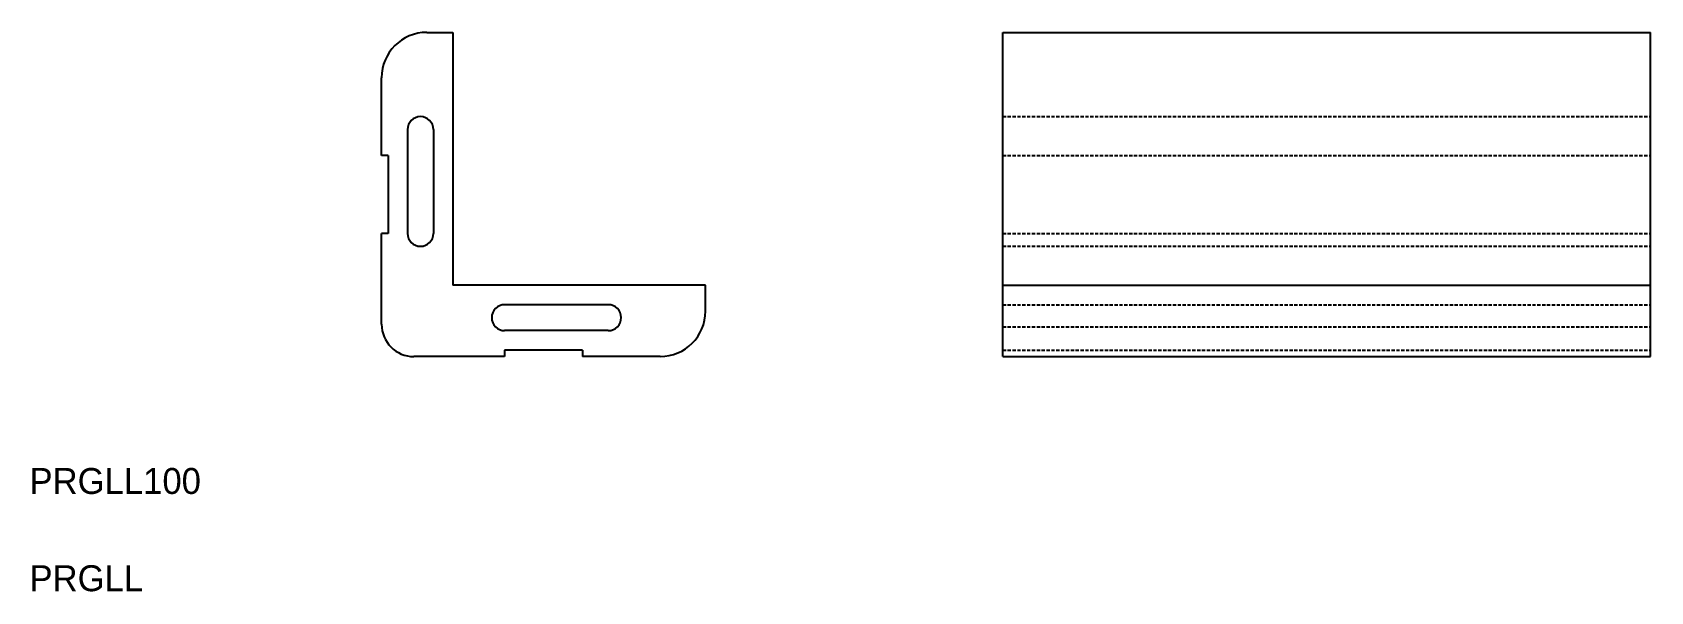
# Model space of a CAD drawing. Extents: x 14 to 264, y 11 to 97.
import ezdxf

# ---------------------------------------------------------------- set-up
doc = ezdxf.new("R2010")
doc.units = 0
doc.linetypes.add('DASHED', pattern=[0.75, 0.5, -0.25])
doc.layers.get('0').update_dxf_attribs({"linetype": 'CONTINUOUS'})

msp = doc.modelspace()

# ---------------------------------------------------------------- linework, layer by layer
at = {"color": 7, "linetype": 'CONTINUOUS'}
for p, q in [((74.76, 97.06), (78.76, 97.06)), ((78.76, 97.06), (78.76, 58.06)), ((163.65, 97.06), (263.65, 97.06)), ((163.65, 47.06), (163.65, 97.06)), ((263.65, 47.06), (263.65, 97.06)), ((67.76, 78.06), (67.76, 90.06)), ((73.76, 84.06), (73.76, 84.06)), ((71.76, 82.06), (71.76, 66.06)), ((75.76, 82.06), (75.76, 66.06)), ((68.76, 78.06), (67.76, 78.06)), ((68.76, 78.06), (68.76, 66.06)), ((67.76, 52.06), (67.76, 66.06)), ((68.76, 66.06), (67.76, 66.06)), ((73.76, 64.06), (73.76, 64.06)), ((117.76, 58.06), (78.76, 58.06)), ((117.76, 54.06), (117.76, 58.06)), ((163.65, 58.06), (263.65, 58.06)), ((102.76, 55.06), (86.76, 55.06)), ((84.76, 53.06), (84.76, 53.06)), ((104.76, 53.06), (104.76, 53.06)), ((102.76, 51.06), (86.76, 51.06)), ((98.76, 48.06), (86.76, 48.06)), ((86.76, 48.06), (86.76, 47.06)), ((98.76, 48.06), (98.76, 47.06)), ((86.76, 47.06), (72.76, 47.06)), ((110.76, 47.06), (98.76, 47.06)), ((163.65, 47.06), (263.65, 47.06))]:
    msp.add_line(p, q, dxfattribs=at)
at = {"color": 3, "linetype": 'DASHED'}
for p, q in [((163.65, 84.06), (263.65, 84.06)), ((163.65, 78.06), (263.65, 78.06)), ((163.65, 66.06), (263.65, 66.06)), ((163.65, 64.06), (263.65, 64.06)), ((163.65, 55.06), (263.65, 55.06)), ((163.65, 51.64), (263.65, 51.64)), ((163.65, 48.06), (263.65, 48.06))]:
    msp.add_line(p, q, dxfattribs=at)
at = {"color": 7, "linetype": 'CONTINUOUS'}
for centre, radius, start, end in [((74.76, 90.06), 7, 90, 180), ((73.76, 82.06), 2, 90, 180), ((73.76, 82.06), 2, 360, 90), ((73.76, 66.06), 2, 180, 270), ((73.76, 66.06), 2, 270, 360), ((86.76, 53.06), 2, 90, 180), ((102.76, 53.06), 2, 360, 90), ((86.76, 53.06), 2, 180, 270), ((102.76, 53.06), 2, 270, 360), ((110.76, 54.06), 7, 270, 0), ((72.76, 52.06), 5, 180, 270)]:
    msp.add_arc(centre, radius, start, end, dxfattribs=at)

# ---------------------------------------------------------------- texts
for s, p in [('PRGLL100', (13.42, 25.87)), ('PRGLL', (13.42, 10.87))]:
    msp.add_text(s, height=4, dxfattribs=at).set_placement(p)

doc.saveas('drawing.dxf')
